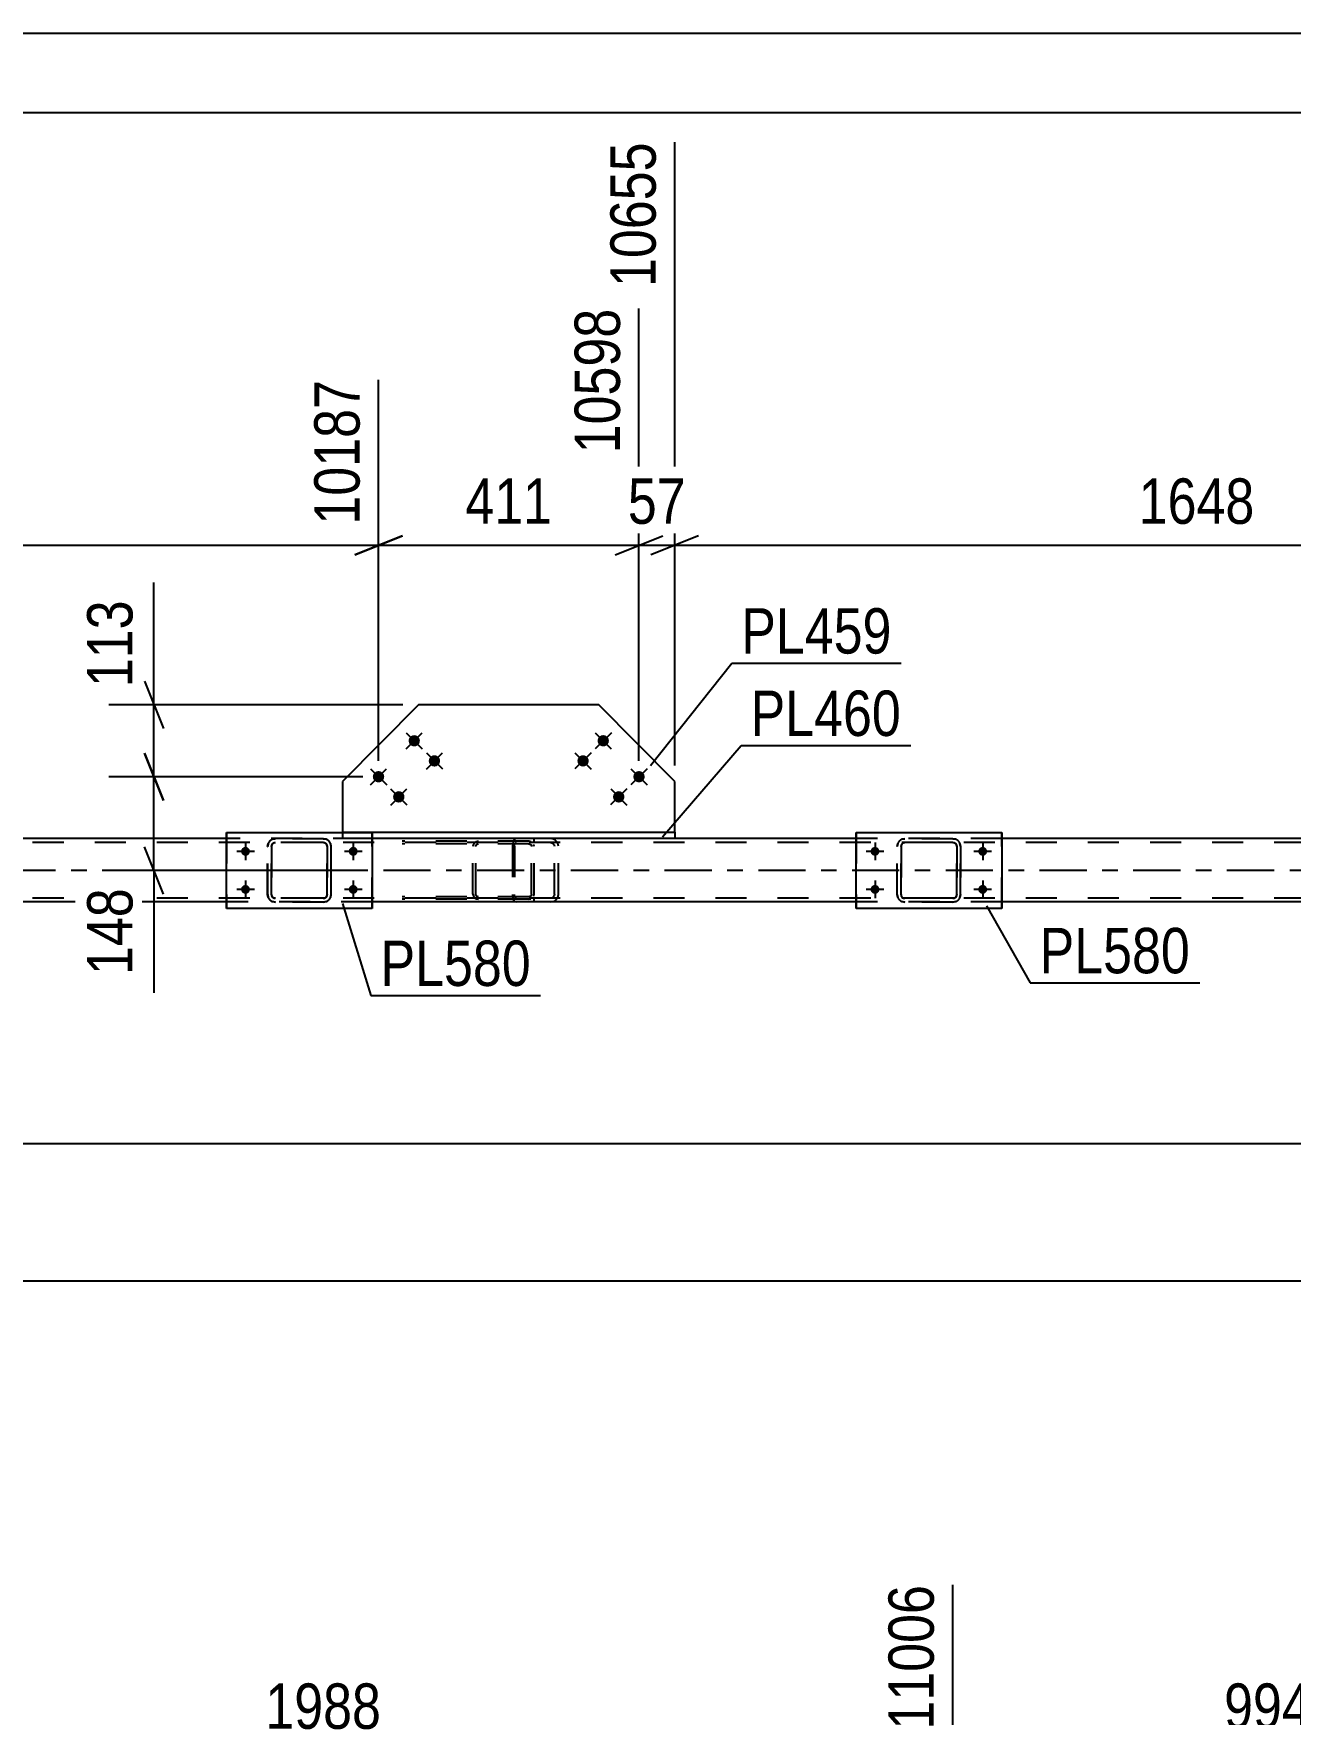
# Model space of a CAD drawing. Header units: millimetres. Extents: x 0 to 841, y 0 to 594.
# Drawn here: x 445 to 524.3, y 487.9 to 594 of the extents above; entities that cross this region are included whole.
import ezdxf

# ---------------------------------------------------------------- set-up
doc = ezdxf.new("R2010")
doc.units = ezdxf.units.MM
doc.linetypes.add('DXK_LINE_DOT2', pattern=[3.9198, 1.9599, -1.9599])
doc.linetypes.add('DXK_LINE_DOT3', pattern=[5.9187, 2.979, -0.9799, 0.9799, -0.9799])
doc.styles.add('Arial Narrow', font='ARIALN.TTF', dxfattribs={"height": 0.2})

# ---------------------------------------------------------------- blocks, each defined once
blk = doc.blocks.new('Unknown-570349097-1114 - 28277')
at = {"color": 5, "linetype": 'Continuous'}
for p, q in [((841, 594), (0, 594)), ((836, 589), (5, 589))]:
    blk.add_line(p, q, dxfattribs=at)
blk = doc.blocks.new('Bolt-570349097-2300 - 2282')
at = {"linetype": 'Continuous'}
for points in [[(458.06, 542.38), (458.06, 542.44), (458.08, 542.5), (458.11, 542.55), (458.15, 542.59), (458.2, 542.63), (458.25, 542.65), (458.31, 542.66), (458.36, 542.66), (458.42, 542.65), (458.48, 542.63), (458.52, 542.59), (458.56, 542.55), (458.59, 542.5), (458.61, 542.44), (458.62, 542.38), (458.61, 542.33), (458.59, 542.27), (458.56, 542.22), (458.52, 542.18), (458.48, 542.14), (458.42, 542.12), (458.36, 542.11), (458.31, 542.11), (458.25, 542.12), (458.2, 542.14), (458.15, 542.18), (458.11, 542.22), (458.08, 542.27), (458.06, 542.33)], [(464.86, 542.38), (464.86, 542.44), (464.88, 542.5), (464.91, 542.55), (464.95, 542.59), (465, 542.63), (465.05, 542.65), (465.11, 542.66), (465.16, 542.66), (465.22, 542.65), (465.28, 542.63), (465.32, 542.59), (465.36, 542.55), (465.39, 542.5), (465.41, 542.44), (465.42, 542.38), (465.41, 542.33), (465.39, 542.27), (465.36, 542.22), (465.32, 542.18), (465.28, 542.14), (465.22, 542.12), (465.16, 542.11), (465.11, 542.11), (465.05, 542.12), (465, 542.14), (464.95, 542.18), (464.91, 542.22), (464.88, 542.27), (464.86, 542.33)], [(458.06, 539.98), (458.06, 540.04), (458.08, 540.1), (458.11, 540.15), (458.15, 540.19), (458.2, 540.23), (458.25, 540.25), (458.31, 540.26), (458.36, 540.26), (458.42, 540.25), (458.48, 540.23), (458.52, 540.19), (458.56, 540.15), (458.59, 540.1), (458.61, 540.04), (458.62, 539.98), (458.61, 539.93), (458.59, 539.87), (458.56, 539.82), (458.52, 539.78), (458.48, 539.74), (458.42, 539.72), (458.36, 539.71), (458.31, 539.71), (458.25, 539.72), (458.2, 539.74), (458.15, 539.78), (458.11, 539.82), (458.08, 539.87), (458.06, 539.93)], [(464.86, 539.98), (464.86, 540.04), (464.88, 540.1), (464.91, 540.15), (464.95, 540.19), (465, 540.23), (465.05, 540.25), (465.11, 540.26), (465.16, 540.26), (465.22, 540.25), (465.28, 540.23), (465.32, 540.19), (465.36, 540.15), (465.39, 540.1), (465.41, 540.04), (465.42, 539.98), (465.41, 539.93), (465.39, 539.87), (465.36, 539.82), (465.32, 539.78), (465.28, 539.74), (465.22, 539.72), (465.16, 539.71), (465.11, 539.71), (465.05, 539.72), (465, 539.74), (464.95, 539.78), (464.91, 539.82), (464.88, 539.87), (464.86, 539.93)]]:
    blk.add_hatch(color=1, dxfattribs=at).paths.add_polyline_path(points)
at = {"color": 1, "linetype": 'Continuous'}
for p, q in [((458.9, 542.38), (457.78, 542.38)), ((458.34, 542.94), (458.34, 541.82)), ((465.7, 542.38), (464.58, 542.38)), ((465.14, 542.94), (465.14, 541.82)), ((458.34, 540.54), (458.34, 539.42)), ((465.14, 540.54), (465.14, 539.42)), ((458.9, 539.98), (457.78, 539.98)), ((465.7, 539.98), (464.58, 539.98))]:
    blk.add_line(p, q, dxfattribs=at)
blk = doc.blocks.new('Part-570349097-2371 - 2282')
at = {"color": 2, "linetype": 'Continuous'}
for p, q in [((469.27, 551.63), (464.47, 546.8)), ((480.65, 551.63), (469.27, 551.63)), ((485.44, 546.8), (480.65, 551.63)), ((464.47, 546.8), (464.47, 543.59)), ((485.44, 543.59), (485.44, 546.8))]:
    blk.add_line(p, q, dxfattribs=at)
at = {"color": 7, "linetype": 'DXK_LINE_DOT2'}
blk.add_line((464.47, 543.59), (485.44, 543.59), dxfattribs=at)
blk = doc.blocks.new('Bolt-570349097-2315 - 2282')
at = {"linetype": 'Continuous'}
for points in [[(481.18, 549.11, -1), (480.67, 549.62, -1)], [(479.9, 547.84, -1), (479.4, 548.35, -1)], [(483.44, 546.84, -1), (482.93, 547.35, -1)], [(482.16, 545.57, -1), (481.65, 546.08, -1)]]:
    blk.add_hatch(color=1, dxfattribs=at).paths.add_polyline_path(points)
at = {"color": 1, "linetype": 'Continuous'}
for p, q in [((481.44, 549.87), (480.42, 548.86)), ((480.42, 549.87), (481.43, 548.85)), ((479.14, 548.61), (480.16, 547.58)), ((480.16, 548.6), (479.14, 547.59)), ((483.69, 547.6), (482.67, 546.59)), ((482.67, 547.6), (483.69, 546.58)), ((482.42, 546.33), (481.39, 545.32)), ((481.4, 546.34), (482.41, 545.31))]:
    blk.add_line(p, q, dxfattribs=at)
blk = doc.blocks.new('Bolt-570349097-2316 - 2282')
at = {"linetype": 'Continuous'}
for points in [[(497.81, 542.38), (497.81, 542.44), (497.83, 542.5), (497.86, 542.55), (497.9, 542.59), (497.95, 542.63), (498, 542.65), (498.06, 542.66), (498.12, 542.66), (498.17, 542.65), (498.23, 542.63), (498.27, 542.59), (498.31, 542.55), (498.34, 542.5), (498.36, 542.44), (498.37, 542.38), (498.36, 542.33), (498.34, 542.27), (498.31, 542.22), (498.27, 542.18), (498.23, 542.14), (498.17, 542.12), (498.12, 542.11), (498.06, 542.11), (498, 542.12), (497.95, 542.14), (497.9, 542.18), (497.86, 542.22), (497.83, 542.27), (497.81, 542.33)], [(504.61, 542.38), (504.61, 542.44), (504.63, 542.5), (504.66, 542.55), (504.7, 542.59), (504.75, 542.63), (504.8, 542.65), (504.86, 542.66), (504.92, 542.66), (504.97, 542.65), (505.03, 542.63), (505.07, 542.59), (505.11, 542.55), (505.14, 542.5), (505.16, 542.44), (505.17, 542.38), (505.16, 542.33), (505.14, 542.27), (505.11, 542.22), (505.07, 542.18), (505.03, 542.14), (504.97, 542.12), (504.92, 542.11), (504.86, 542.11), (504.8, 542.12), (504.75, 542.14), (504.7, 542.18), (504.66, 542.22), (504.63, 542.27), (504.61, 542.33)], [(497.81, 539.98), (497.81, 540.04), (497.83, 540.1), (497.86, 540.15), (497.9, 540.19), (497.95, 540.23), (498, 540.25), (498.06, 540.26), (498.12, 540.26), (498.17, 540.25), (498.23, 540.23), (498.27, 540.19), (498.31, 540.15), (498.34, 540.1), (498.36, 540.04), (498.37, 539.98), (498.36, 539.93), (498.34, 539.87), (498.31, 539.82), (498.27, 539.78), (498.23, 539.74), (498.17, 539.72), (498.12, 539.71), (498.06, 539.71), (498, 539.72), (497.95, 539.74), (497.9, 539.78), (497.86, 539.82), (497.83, 539.87), (497.81, 539.93)], [(504.61, 539.98), (504.61, 540.04), (504.63, 540.1), (504.66, 540.15), (504.7, 540.19), (504.75, 540.23), (504.8, 540.25), (504.86, 540.26), (504.92, 540.26), (504.97, 540.25), (505.03, 540.23), (505.07, 540.19), (505.11, 540.15), (505.14, 540.1), (505.16, 540.04), (505.17, 539.98), (505.16, 539.93), (505.14, 539.87), (505.11, 539.82), (505.07, 539.78), (505.03, 539.74), (504.97, 539.72), (504.92, 539.71), (504.86, 539.71), (504.8, 539.72), (504.75, 539.74), (504.7, 539.78), (504.66, 539.82), (504.63, 539.87), (504.61, 539.93)]]:
    blk.add_hatch(color=1, dxfattribs=at).paths.add_polyline_path(points)
at = {"color": 1, "linetype": 'Continuous'}
for p, q in [((498.65, 542.38), (497.53, 542.38)), ((498.09, 542.94), (498.09, 541.82)), ((505.45, 542.38), (504.33, 542.38)), ((504.89, 542.94), (504.89, 541.82)), ((498.09, 540.54), (498.09, 539.42)), ((504.89, 540.54), (504.89, 539.42)), ((498.65, 539.98), (497.53, 539.98)), ((505.45, 539.98), (504.33, 539.98))]:
    blk.add_line(p, q, dxfattribs=at)
blk = doc.blocks.new('Bolt-570349097-2317 - 2282')
at = {"linetype": 'Continuous'}
for points in [[(469.24, 549.62, -1), (468.74, 549.11, -1)], [(466.99, 547.35, -1), (466.48, 546.84, -1)], [(470.52, 548.35, -1), (470.01, 547.84, -1)], [(468.27, 546.08, -1), (467.76, 545.57, -1)]]:
    blk.add_hatch(color=1, dxfattribs=at).paths.add_polyline_path(points)
at = {"color": 1, "linetype": 'Continuous'}
for p, q in [((468.48, 549.87), (469.5, 548.86)), ((468.48, 548.85), (469.5, 549.87)), ((469.76, 547.58), (470.78, 548.61)), ((469.76, 548.6), (470.78, 547.59)), ((466.23, 547.6), (467.25, 546.59)), ((466.23, 546.58), (467.24, 547.6)), ((467.5, 546.33), (468.52, 545.32)), ((467.51, 545.31), (468.52, 546.34))]:
    blk.add_line(p, q, dxfattribs=at)
blk = doc.blocks.new('Part-570349097-2405 - 2282')
at = {"color": 7, "linetype": 'DXK_LINE_DOT2'}
for p, q in [((475.45, 543.19), (475.35, 543.15)), ((482.12, 543.19), (475.45, 543.19)), ((476.57, 542.95), (476.57, 543.19)), ((477.78, 543.15), (477.59, 543.19)), ((475.21, 542.89), (475.19, 542.71)), ((475.19, 542.71), (475.19, 539.67)), ((475.26, 543.05), (475.21, 542.89)), ((475.35, 543.15), (475.26, 543.05)), ((475.32, 542.71), (475.33, 542.8)), ((475.32, 542.71), (475.32, 539.67)), ((475.33, 542.8), (475.36, 542.88)), ((475.36, 542.88), (475.4, 542.93)), ((475.4, 542.93), (475.45, 542.95)), ((482.12, 542.95), (475.45, 542.95)), ((477.59, 542.95), (477.68, 542.93)), ((477.68, 542.93), (477.77, 542.88)), ((477.77, 542.88), (477.82, 542.8)), ((477.82, 542.8), (477.84, 542.71)), ((477.84, 539.67), (477.84, 542.71)), ((478.09, 542.71), (478.05, 542.89)), ((478.09, 539.67), (478.09, 542.71)), ((475.19, 539.67), (475.21, 539.48)), ((475.21, 539.48), (475.26, 539.33)), ((475.26, 539.33), (475.35, 539.22)), ((475.33, 539.57), (475.32, 539.67)), ((475.36, 539.5), (475.33, 539.57)), ((475.35, 539.22), (475.45, 539.19)), ((475.4, 539.44), (475.36, 539.5)), ((475.45, 539.43), (475.4, 539.44)), ((482.12, 539.43), (475.45, 539.43)), ((482.12, 539.19), (475.45, 539.19)), ((476.57, 539.19), (476.57, 539.43)), ((477.68, 539.44), (477.59, 539.43)), ((477.59, 539.19), (477.78, 539.22)), ((477.77, 539.5), (477.68, 539.44)), ((477.82, 539.57), (477.77, 539.5)), ((477.84, 539.67), (477.82, 539.57)), ((478.05, 539.48), (478.09, 539.67))]:
    blk.add_line(p, q, dxfattribs=at)
for centre, start, end in [((477.6, 542.69), 23.9472, 68.8973), ((477.6, 539.68), 291.1027, 336.0528)]:
    blk.add_arc(centre, 0.493, start, end, dxfattribs=at)
blk = doc.blocks.new('Part-570349097-2451 - 2282')
at = {"color": 2, "linetype": 'Continuous'}
for p, q in [((496.89, 538.78), (496.89, 543.58)), ((496.89, 543.58), (496.89, 543.58)), ((496.89, 543.58), (506.09, 543.58)), ((506.09, 543.58), (506.09, 538.78)), ((496.89, 538.78), (496.89, 538.78)), ((506.09, 538.78), (496.89, 538.78))]:
    blk.add_line(p, q, dxfattribs=at)
at = {"color": 7, "linetype": 'DXK_LINE_DOT2'}
for p, q in [((496.89, 543.58), (496.89, 538.78)), ((496.89, 543.58), (496.89, 543.58)), ((506.09, 538.78), (506.09, 543.58)), ((496.89, 538.78), (496.89, 538.78))]:
    blk.add_line(p, q, dxfattribs=at)
blk = doc.blocks.new('Part-570349097-2452 - 2282')
at = {"color": 7, "linetype": 'DXK_LINE_DOT2'}
for p, q in [((499.78, 543.15), (499.97, 543.18)), ((499.97, 543.18), (499.78, 543.15)), ((503.01, 543.18), (499.97, 543.18)), ((503.01, 543.18), (503.19, 543.15)), ((503.19, 543.15), (503.01, 543.18)), ((499.49, 542.7), (499.52, 542.89)), ((499.52, 542.89), (499.49, 542.7)), ((499.49, 539.66), (499.49, 542.7)), ((499.49, 542.7), (499.49, 542.7)), ((499.49, 539.66), (499.49, 542.7)), ((499.73, 542.7), (499.75, 542.8)), ((499.74, 542.8), (499.73, 542.7)), ((499.73, 539.66), (499.73, 542.7)), ((499.73, 542.7), (499.73, 542.7)), ((499.73, 542.7), (499.73, 539.66)), ((499.8, 542.87), (499.74, 542.8)), ((499.75, 542.8), (499.8, 542.87)), ((499.8, 542.87), (499.88, 542.93)), ((499.87, 542.93), (499.8, 542.87)), ((499.97, 542.94), (499.87, 542.93)), ((499.88, 542.93), (499.97, 542.94)), ((503.01, 542.94), (499.97, 542.94)), ((503.01, 542.94), (503.1, 542.93)), ((503.1, 542.93), (503.01, 542.94)), ((503.1, 542.93), (503.18, 542.87)), ((503.18, 542.87), (503.1, 542.93)), ((503.18, 542.87), (503.23, 542.8)), ((503.23, 542.8), (503.18, 542.87)), ((503.23, 542.8), (503.25, 542.7)), ((503.25, 542.7), (503.23, 542.8)), ((503.25, 539.66), (503.25, 542.7)), ((503.25, 542.7), (503.25, 542.7)), ((503.25, 542.7), (503.25, 539.66)), ((503.45, 542.89), (503.49, 542.7)), ((503.49, 542.7), (503.45, 542.89)), ((503.49, 539.66), (503.49, 542.7)), ((503.49, 542.7), (503.49, 542.7)), ((503.49, 542.7), (503.49, 539.66)), ((499.49, 539.66), (499.49, 539.66)), ((499.52, 539.48), (499.49, 539.66)), ((499.49, 539.66), (499.52, 539.48)), ((499.73, 539.66), (499.73, 539.66)), ((499.75, 539.57), (499.73, 539.66)), ((499.73, 539.66), (499.74, 539.57)), ((499.74, 539.57), (499.8, 539.49)), ((499.8, 539.49), (499.75, 539.57)), ((499.97, 539.18), (499.78, 539.22)), ((499.78, 539.22), (499.97, 539.18)), ((499.88, 539.44), (499.8, 539.49)), ((499.8, 539.49), (499.87, 539.44)), ((499.87, 539.44), (499.97, 539.42)), ((499.97, 539.42), (499.88, 539.44)), ((503.01, 539.42), (499.97, 539.42)), ((503.01, 539.18), (499.97, 539.18)), ((503.1, 539.44), (503.01, 539.42)), ((503.01, 539.42), (503.1, 539.44)), ((503.19, 539.22), (503.01, 539.18)), ((503.01, 539.18), (503.19, 539.22)), ((503.18, 539.49), (503.1, 539.44)), ((503.1, 539.44), (503.18, 539.49)), ((503.23, 539.57), (503.18, 539.49)), ((503.18, 539.49), (503.23, 539.57)), ((503.25, 539.66), (503.23, 539.57)), ((503.23, 539.57), (503.25, 539.66)), ((503.25, 539.66), (503.25, 539.66)), ((503.49, 539.66), (503.45, 539.48)), ((503.45, 539.48), (503.49, 539.66)), ((503.49, 539.66), (503.49, 539.66))]:
    blk.add_line(p, q, dxfattribs=at)
at = {"color": 7, "linetype": 'DXK_LINE_DOT3'}
blk.add_line((501.49, 541.18), (501.48, 541.18), dxfattribs=at)
at = {"color": 7, "linetype": 'DXK_LINE_DOT2'}
for centre, start, end in [((499.97, 542.7), 112.5, 157.5), ((499.97, 542.7), 112.5, 157.5), ((503.01, 542.7), 22.5, 67.5), ((503.01, 542.7), 22.5, 67.5), ((499.97, 539.66), 202.5, 247.5), ((499.97, 539.66), 202.5, 247.5), ((503.01, 539.66), 292.5, 337.5), ((503.01, 539.66), 292.5, 337.5)]:
    blk.add_arc(centre, 0.48, start, end, dxfattribs=at)
blk = doc.blocks.new('Part-570349097-2503 - 2282')
at = {"color": 2, "linetype": 'Continuous'}
for p, q in [((457.14, 538.78), (457.14, 543.58)), ((457.14, 543.58), (457.14, 543.58)), ((457.14, 543.58), (466.34, 543.58)), ((466.34, 543.58), (466.34, 538.78)), ((457.14, 538.78), (457.14, 538.78)), ((466.34, 538.78), (457.14, 538.78))]:
    blk.add_line(p, q, dxfattribs=at)
at = {"color": 7, "linetype": 'DXK_LINE_DOT2'}
for p, q in [((457.14, 543.58), (457.14, 538.78)), ((457.14, 543.58), (457.14, 543.58)), ((466.34, 538.78), (466.34, 543.58)), ((457.14, 538.78), (457.14, 538.78))]:
    blk.add_line(p, q, dxfattribs=at)
blk = doc.blocks.new('Part-570349097-2539 - 2282')
at = {"color": 2, "linetype": 'Continuous'}
for p, q in [((464.47, 543.59), (464.47, 543.58)), ((464.47, 543.59), (485.44, 543.59)), ((485.44, 543.19), (466.34, 543.19)), ((485.44, 543.59), (485.44, 543.19))]:
    blk.add_line(p, q, dxfattribs=at)
at = {"color": 7, "linetype": 'DXK_LINE_DOT2'}
for p in [(464.47, 543.58), (466.34, 543.19)]:
    blk.add_line(p, (464.47, 543.19), dxfattribs=at)
blk = doc.blocks.new('Part-570349097-2571 - 2282')
at = {"color": 7, "linetype": 'DXK_LINE_DOT2'}
for p, q in [((460.03, 543.15), (460.21, 543.18)), ((460.22, 543.18), (460.03, 543.15)), ((463.26, 543.18), (460.21, 543.18)), ((463.25, 543.18), (463.44, 543.15)), ((463.44, 543.15), (463.26, 543.18)), ((459.73, 542.7), (459.77, 542.89)), ((459.73, 542.7), (459.74, 542.7)), ((459.73, 539.66), (459.73, 542.7)), ((459.77, 542.89), (459.74, 542.7)), ((459.74, 539.66), (459.74, 542.7)), ((459.99, 542.8), (459.97, 542.7)), ((459.98, 542.7), (459.97, 542.7)), ((459.97, 542.7), (459.97, 539.66)), ((459.98, 542.7), (459.99, 542.8)), ((459.98, 539.66), (459.98, 542.7)), ((459.99, 542.8), (460.05, 542.87)), ((460.04, 542.87), (459.99, 542.8)), ((460.12, 542.93), (460.04, 542.87)), ((460.05, 542.87), (460.12, 542.93)), ((460.12, 542.93), (460.22, 542.94)), ((460.21, 542.94), (460.12, 542.93)), ((463.26, 542.94), (460.21, 542.94)), ((463.35, 542.93), (463.25, 542.94)), ((463.26, 542.94), (463.35, 542.93)), ((463.35, 542.93), (463.43, 542.87)), ((463.42, 542.87), (463.35, 542.93)), ((463.48, 542.8), (463.42, 542.87)), ((463.43, 542.87), (463.48, 542.8)), ((463.48, 542.8), (463.5, 542.7)), ((463.49, 542.7), (463.48, 542.8)), ((463.5, 542.7), (463.49, 542.7)), ((463.49, 542.7), (463.49, 539.66)), ((463.5, 539.66), (463.5, 542.7)), ((463.7, 542.89), (463.73, 542.7)), ((463.74, 542.7), (463.7, 542.89)), ((463.74, 542.7), (463.73, 542.7)), ((463.73, 542.7), (463.73, 539.66)), ((463.74, 539.66), (463.74, 542.7)), ((459.74, 539.66), (459.73, 539.66)), ((459.77, 539.48), (459.73, 539.66)), ((459.74, 539.66), (459.77, 539.48)), ((459.97, 539.66), (459.98, 539.66)), ((459.97, 539.66), (459.99, 539.57)), ((459.99, 539.57), (459.98, 539.66)), ((460.05, 539.49), (459.99, 539.57)), ((459.99, 539.57), (460.04, 539.49)), ((460.21, 539.18), (460.03, 539.22)), ((460.03, 539.22), (460.22, 539.18)), ((460.04, 539.49), (460.12, 539.44)), ((460.12, 539.44), (460.05, 539.49)), ((460.22, 539.42), (460.12, 539.44)), ((460.12, 539.44), (460.21, 539.42)), ((463.26, 539.42), (460.21, 539.42)), ((463.26, 539.18), (460.21, 539.18)), ((463.25, 539.42), (463.35, 539.44)), ((463.44, 539.22), (463.25, 539.18)), ((463.35, 539.44), (463.26, 539.42)), ((463.26, 539.18), (463.44, 539.22)), ((463.43, 539.49), (463.35, 539.44)), ((463.35, 539.44), (463.42, 539.49)), ((463.42, 539.49), (463.48, 539.57)), ((463.48, 539.57), (463.43, 539.49)), ((463.5, 539.66), (463.48, 539.57)), ((463.48, 539.57), (463.49, 539.66)), ((463.49, 539.66), (463.5, 539.66)), ((463.73, 539.66), (463.7, 539.48)), ((463.7, 539.48), (463.74, 539.66)), ((463.73, 539.66), (463.74, 539.66))]:
    blk.add_line(p, q, dxfattribs=at)
at = {"color": 7, "linetype": 'DXK_LINE_DOT3'}
blk.add_line((461.74, 541.18), (461.73, 541.18), dxfattribs=at)
at = {"color": 7, "linetype": 'DXK_LINE_DOT2'}
for centre, start, end in [((460.21, 542.7), 112.5, 157.5), ((460.22, 542.7), 112.5, 157.5), ((463.25, 542.7), 22.5, 67.5), ((463.26, 542.7), 22.5, 67.5), ((460.21, 539.66), 202.5, 247.5), ((460.22, 539.66), 202.5, 247.5), ((463.25, 539.66), 292.5, 337.5), ((463.26, 539.66), 292.5, 337.5)]:
    blk.add_arc(centre, 0.48, start, end, dxfattribs=at)
blk = doc.blocks.new('Part-570349097-2594 - 2282')
at = {"color": 2, "linetype": 'Continuous'}
for p, q in [((457.14, 543.19), (426.58, 543.19)), ((496.89, 543.19), (485.44, 543.19)), ((536.64, 543.19), (506.09, 543.19)), ((457.14, 539.19), (426.58, 539.19)), ((496.89, 539.19), (466.34, 539.19)), ((536.64, 539.19), (506.09, 539.19))]:
    blk.add_line(p, q, dxfattribs=at)
at = {"color": 7, "linetype": 'DXK_LINE_DOT2'}
for p, q in [((485.44, 543.19), (457.14, 543.19)), ((506.09, 543.19), (496.89, 543.19)), ((752.6, 542.95), (76.41, 542.95)), ((752.6, 539.43), (76.41, 539.43)), ((466.34, 539.19), (457.14, 539.19)), ((506.09, 539.19), (496.89, 539.19))]:
    blk.add_line(p, q, dxfattribs=at)
at = {"color": 7, "linetype": 'DXK_LINE_DOT3'}
blk.add_line((76.41, 541.19), (752.6, 541.19), dxfattribs=at)
blk = doc.blocks.new('Part-570349097-2600 - 2282')
at = {"color": 7, "linetype": 'DXK_LINE_DOT2'}
for p, q in [((476.23, 543.02), (468.22, 543.02)), ((476.23, 542.86), (468.22, 542.86)), ((472.72, 542.8), (472.7, 542.7)), ((472.7, 539.68), (472.7, 542.7)), ((472.73, 542.82), (472.72, 542.8)), ((472.87, 542.7), (472.88, 542.76)), ((472.87, 539.68), (472.87, 542.7)), ((472.88, 542.76), (472.92, 542.81)), ((473.04, 543.02), (472.91, 542.99)), ((472.92, 542.81), (472.97, 542.84)), ((472.97, 542.84), (473.04, 542.86)), ((476.36, 542.99), (476.23, 543.02)), ((476.23, 542.86), (476.3, 542.84)), ((476.3, 542.84), (476.35, 542.81)), ((476.35, 542.81), (476.39, 542.76)), ((476.39, 542.76), (476.4, 542.7)), ((476.4, 539.68), (476.4, 542.7)), ((476.55, 542.8), (476.54, 542.82)), ((476.57, 542.7), (476.55, 542.8)), ((476.57, 539.68), (476.57, 542.7)), ((476.23, 539.52), (468.22, 539.52)), ((476.23, 539.36), (468.22, 539.36)), ((472.7, 539.68), (472.73, 539.55)), ((472.88, 539.61), (472.87, 539.68)), ((472.92, 539.56), (472.88, 539.61)), ((472.91, 539.38), (473.04, 539.36)), ((472.97, 539.53), (472.92, 539.56)), ((473.04, 539.52), (472.97, 539.53)), ((476.3, 539.53), (476.23, 539.52)), ((476.23, 539.36), (476.36, 539.38)), ((476.35, 539.56), (476.3, 539.53)), ((476.39, 539.61), (476.35, 539.56)), ((476.4, 539.68), (476.39, 539.61)), ((476.54, 539.55), (476.57, 539.68))]:
    blk.add_line(p, q, dxfattribs=at)
for centre, start, end in [((473.03, 542.68), 110.9291, 155.8657), ((473.03, 539.69), 204.1343, 249.0709)]:
    blk.add_arc(centre, 0.33, start, end, dxfattribs=at)
blk = doc.blocks.new('StraightDimension-570349097-3339 - 2282')
at = {"color": 7, "linetype": 'Continuous'}
blk.add_line((61.12, 515.28), (783.08, 515.28), dxfattribs=at)
blk = doc.blocks.new('StraightDimension-570349097-28936 - 2282')
at = {"color": 7, "linetype": 'Continuous'}
for p, q in [((451.95, 548.59), (453.15, 545.59)), ((465.74, 547.09), (449.7, 547.09)), ((452.55, 541.18), (452.55, 547.09)), ((453.15, 539.68), (451.95, 542.68)), ((465.74, 541.18), (449.7, 541.18)), ((452.55, 541.18), (452.55, 533.45)), ((452.55, 541.18), (452.55, 533.45))]:
    blk.add_line(p, q, dxfattribs=at)
at = {"color": 0}
blk.add_wipeout([(451.8, 540.66), (447.6, 540.66), (447.6, 533.98), (451.8, 533.98)], dxfattribs=at)
at = {"color": 3, "style": 'Arial Narrow'}
blk.add_text('148', height=2.863, rotation=90.0002, dxfattribs=at).set_placement((451.2, 534.58))
blk = doc.blocks.new('StraightDimension-570349097-19647 - 2282')
at = {"color": 7, "linetype": 'Continuous'}
for p, q in [((483.18, 548.09), (483.18, 576.65)), ((466.74, 548.09), (466.74, 572.15)), ((468.24, 562.31), (465.24, 561.11)), ((481.68, 561.11), (484.68, 562.31)), ((466.74, 561.71), (483.18, 561.71))]:
    blk.add_line(p, q, dxfattribs=at)
at = {"color": 0}
blk.add_wipeout([(478.3, 562.46), (478.3, 566.66), (471.62, 566.66), (471.62, 562.46)], dxfattribs=at)
at = {"color": 3, "style": 'Arial Narrow'}
blk.add_text('411', height=2.863, dxfattribs=at).set_placement((472.22, 563.06))
at = {"color": 0, "linetype": 'Continuous'}
blk.add_wipeout([(482.58, 577.25), (478.38, 577.25), (478.38, 566.91), (482.58, 566.91)], dxfattribs=at)
at = {"color": 3, "linetype": 'Continuous', "style": 'Arial Narrow'}
blk.add_text('10598', height=2.863, rotation=90.0002, dxfattribs=at).set_placement((481.98, 567.51))
blk = doc.blocks.new('StraightDimension-570349097-10145 - 2282')
at = {"color": 7, "linetype": 'Continuous'}
blk.add_line((61.76, 523.94), (782.44, 523.94), dxfattribs=at)
blk = doc.blocks.new('StraightDimension-570349097-28935 - 2282')
at = {"color": 7, "linetype": 'Continuous'}
for p, q in [((452.55, 551.63), (452.55, 559.36)), ((452.55, 551.63), (452.55, 559.36)), ((451.95, 553.13), (453.15, 550.13)), ((468.27, 551.63), (449.7, 551.63)), ((452.55, 547.09), (452.55, 551.63)), ((453.15, 545.59), (451.95, 548.59)), ((465.74, 547.09), (449.7, 547.09))]:
    blk.add_line(p, q, dxfattribs=at)
at = {"color": 0}
blk.add_wipeout([(451.8, 558.84), (447.6, 558.84), (447.6, 552.15), (451.8, 552.15)], dxfattribs=at)
at = {"color": 3, "style": 'Arial Narrow'}
blk.add_text('113', height=2.863, rotation=90.0002, dxfattribs=at).set_placement((451.2, 552.75))
blk = doc.blocks.new('StraightDimension-570349097-19645 - 2282')
at = {"color": 7, "linetype": 'Continuous'}
for p, q in [((485.44, 547.8), (485.44, 587.15)), ((551.34, 548.09), (551.34, 572.15)), ((486.94, 562.31), (483.94, 561.11)), ((549.84, 561.11), (552.84, 562.31)), ((485.44, 561.71), (551.34, 561.71))]:
    blk.add_line(p, q, dxfattribs=at)
at = {"color": 0}
blk.add_wipeout([(522.65, 562.46), (522.65, 566.66), (514.14, 566.66), (514.14, 562.46)], dxfattribs=at)
at = {"color": 3, "style": 'Arial Narrow'}
blk.add_text('1648', height=2.863, dxfattribs=at).set_placement((514.74, 563.06))
at = {"color": 0, "linetype": 'Continuous'}
blk.add_wipeout([(550.74, 572.75), (546.54, 572.75), (546.54, 562.41), (550.74, 562.41)], dxfattribs=at)
at = {"color": 3, "linetype": 'Continuous', "style": 'Arial Narrow'}
blk.add_text('12302', height=2.863, rotation=90.0002, dxfattribs=at).set_placement((550.14, 563.01))
blk = doc.blocks.new('StraightDimension-570349097-19646 - 2282')
at = {"color": 7, "linetype": 'Continuous'}
for p, q in [((485.44, 547.8), (485.44, 587.15)), ((483.18, 548.09), (483.18, 576.65)), ((481.68, 561.11), (484.68, 562.31)), ((486.94, 562.31), (483.94, 561.11)), ((483.18, 561.71), (485.44, 561.71))]:
    blk.add_line(p, q, dxfattribs=at)
at = {"color": 0, "linetype": 'Continuous'}
blk.add_wipeout([(484.84, 587.75), (480.64, 587.75), (480.64, 577.41), (484.84, 577.41)], dxfattribs=at)
at = {"color": 3, "linetype": 'Continuous', "style": 'Arial Narrow'}
blk.add_text('10655', height=2.863, rotation=90.0002, dxfattribs=at).set_placement((484.24, 578.01))
at = {"color": 0}
blk.add_wipeout([(486.74, 562.46), (486.74, 566.66), (481.88, 566.66), (481.88, 562.46)], dxfattribs=at)
at = {"color": 3, "style": 'Arial Narrow'}
blk.add_text('57', height=2.863, dxfattribs=at).set_placement((482.48, 563.06))
blk = doc.blocks.new('StraightDimension-570349097-19648 - 2282')
at = {"color": 7, "linetype": 'Continuous'}
for p, q in [((400.84, 547.8), (400.84, 583.52)), ((466.74, 548.09), (466.74, 572.15)), ((402.34, 562.31), (399.34, 561.11)), ((465.24, 561.11), (468.24, 562.31)), ((400.84, 561.71), (466.74, 561.71))]:
    blk.add_line(p, q, dxfattribs=at)
at = {"color": 0}
blk.add_wipeout([(438.04, 562.46), (438.04, 566.66), (429.53, 566.66), (429.53, 562.46)], dxfattribs=at)
at = {"color": 3, "style": 'Arial Narrow'}
blk.add_text('1648', height=2.863, dxfattribs=at).set_placement((430.13, 563.06))
at = {"color": 0, "linetype": 'Continuous'}
blk.add_wipeout([(466.14, 572.75), (461.94, 572.75), (461.94, 562.41), (466.14, 562.41)], dxfattribs=at)
at = {"color": 3, "linetype": 'Continuous', "style": 'Arial Narrow'}
blk.add_text('10187', height=2.863, rotation=90.0002, dxfattribs=at).set_placement((465.54, 563.01))
blk = doc.blocks.new('StraightDimension-570349097-21208 - 5549')
at = {"color": 7, "linetype": 'Continuous'}
for p, q in [((503, 459.91), (503, 496.09)), ((542.75, 452.91), (542.75, 496.09)), ((504.5, 486.25), (501.5, 485.05)), ((541.25, 485.05), (544.25, 486.25)), ((503, 485.65), (542.75, 485.65))]:
    blk.add_line(p, q, dxfattribs=at)
at = {"color": 0}
blk.add_wipeout([(526.22, 486.4), (526.22, 490.6), (519.53, 490.6), (519.53, 486.4)], dxfattribs=at)
at = {"color": 3, "style": 'Arial Narrow'}
blk.add_text('994', height=2.863, dxfattribs=at).set_placement((520.13, 487))
at = {"color": 0, "linetype": 'Continuous'}
blk.add_wipeout([(542.15, 496.69), (537.95, 496.69), (537.95, 486.35), (542.15, 486.35)], dxfattribs=at)
at = {"color": 3, "linetype": 'Continuous', "style": 'Arial Narrow'}
blk.add_text('12000', height=2.863, rotation=90.0002, dxfattribs=at).set_placement((541.55, 486.95))
blk = doc.blocks.new('StraightDimension-570349097-21209 - 5549')
at = {"color": 7, "linetype": 'Continuous'}
for p, q in [((503, 459.91), (503, 496.09)), ((423.5, 452.91), (423.5, 494.26)), ((425, 486.25), (422, 485.05)), ((501.5, 485.05), (504.5, 486.25)), ((423.5, 485.65), (503, 485.65))]:
    blk.add_line(p, q, dxfattribs=at)
at = {"color": 0}
blk.add_wipeout([(467.51, 486.4), (467.51, 490.6), (458.99, 490.6), (458.99, 486.4)], dxfattribs=at)
at = {"color": 3, "style": 'Arial Narrow'}
blk.add_text('1988', height=2.863, dxfattribs=at).set_placement((459.59, 487))
at = {"color": 0, "linetype": 'Continuous'}
blk.add_wipeout([(502.4, 496.69), (498.2, 496.69), (498.2, 486.35), (502.4, 486.35)], dxfattribs=at)
at = {"color": 3, "linetype": 'Continuous', "style": 'Arial Narrow'}
blk.add_text('11006', height=2.863, rotation=90.0002, dxfattribs=at).set_placement((501.8, 486.95))
blk = doc.blocks.new('Mark-570349097-2367 - 2282')
at = {"color": 30, "linetype": 'Continuous'}
for p, q in [((483.9, 547.81), (489.04, 554.27)), ((489.04, 554.27), (499.74, 554.27))]:
    blk.add_line(p, q, dxfattribs=at)
at = {"color": 0}
blk.add_wipeout([(499.14, 554.87), (499.14, 557.87), (489.64, 557.87), (489.64, 554.87)], dxfattribs=at)
blk.add_wipeout([(499.14, 554.87), (499.14, 557.87), (489.64, 557.87), (489.64, 554.87)], dxfattribs=at)
at = {"color": 3, "style": 'Arial Narrow'}
blk.add_text('PL459', height=2.863, dxfattribs=at).set_placement((489.64, 554.87))
blk = doc.blocks.new('Mark-570349097-2447 - 2282')
at = {"color": 30, "linetype": 'Continuous'}
for p, q in [((505.12, 538.94), (507.88, 534.09)), ((507.88, 534.09), (518.59, 534.09))]:
    blk.add_line(p, q, dxfattribs=at)
at = {"color": 0}
blk.add_wipeout([(517.99, 534.69), (517.99, 537.69), (508.48, 537.69), (508.48, 534.69)], dxfattribs=at)
blk.add_wipeout([(517.99, 534.69), (517.99, 537.69), (508.48, 537.69), (508.48, 534.69)], dxfattribs=at)
at = {"color": 3, "style": 'Arial Narrow'}
blk.add_text('PL580', height=2.863, dxfattribs=at).set_placement((508.48, 534.69))
blk = doc.blocks.new('Mark-570349097-2535 - 2282')
at = {"color": 30, "linetype": 'Continuous'}
for p, q in [((484.66, 543.31), (489.63, 549.07)), ((489.63, 549.07), (500.34, 549.07))]:
    blk.add_line(p, q, dxfattribs=at)
at = {"color": 0}
blk.add_wipeout([(499.74, 549.67), (499.74, 552.67), (490.23, 552.67), (490.23, 549.67)], dxfattribs=at)
blk.add_wipeout([(499.74, 549.67), (499.74, 552.67), (490.23, 552.67), (490.23, 549.67)], dxfattribs=at)
at = {"color": 3, "style": 'Arial Narrow'}
blk.add_text('PL460', height=2.863, dxfattribs=at).set_placement((490.23, 549.67))
blk = doc.blocks.new('Mark-570349097-19593 - 2282')
at = {"color": 30, "linetype": 'Continuous'}
for p, q in [((464.46, 539.09), (466.26, 533.29)), ((466.26, 533.29), (476.96, 533.29))]:
    blk.add_line(p, q, dxfattribs=at)
at = {"color": 0}
blk.add_wipeout([(476.36, 533.89), (476.36, 536.89), (466.86, 536.89), (466.86, 533.89)], dxfattribs=at)
blk.add_wipeout([(476.36, 533.89), (476.36, 536.89), (466.86, 536.89), (466.86, 533.89)], dxfattribs=at)
at = {"color": 3, "style": 'Arial Narrow'}
blk.add_text('PL580', height=2.863, dxfattribs=at).set_placement((466.86, 533.89))

msp = doc.modelspace()

# ---------------------------------------------------------------- block references
for name in ['Unknown-570349097-1114 - 28277', 'Part-570349097-2371 - 2282', 'Bolt-570349097-2317 - 2282', 'Bolt-570349097-2315 - 2282', 'Part-570349097-2594 - 2282', 'Part-570349097-2503 - 2282', 'Part-570349097-2571 - 2282', 'Part-570349097-2539 - 2282', 'Part-570349097-2405 - 2282', 'Part-570349097-2451 - 2282', 'Part-570349097-2452 - 2282', 'Bolt-570349097-2300 - 2282', 'Part-570349097-2600 - 2282', 'Bolt-570349097-2316 - 2282']:
    msp.add_blockref(name, (0, 0))

# ---------------------------------------------------------------- next in the draw order: block references
for name in ['StraightDimension-570349097-3339 - 2282', 'StraightDimension-570349097-21208 - 5549']:
    msp.add_blockref(name, (0, 0))

# ---------------------------------------------------------------- next in the draw order: block references
for name in ['StraightDimension-570349097-28936 - 2282', 'StraightDimension-570349097-21209 - 5549']:
    msp.add_blockref(name, (0, 0))

# ---------------------------------------------------------------- next in the draw order: block references
for name in ['StraightDimension-570349097-19647 - 2282', 'StraightDimension-570349097-10145 - 2282']:
    msp.add_blockref(name, (0, 0))

# ---------------------------------------------------------------- next in the draw order: block references
for name in ['StraightDimension-570349097-19645 - 2282', 'StraightDimension-570349097-28935 - 2282', 'Mark-570349097-19593 - 2282', 'Mark-570349097-2447 - 2282']:
    msp.add_blockref(name, (0, 0))

# ---------------------------------------------------------------- next in the draw order: block references
for name in ['StraightDimension-570349097-19646 - 2282', 'StraightDimension-570349097-19648 - 2282']:
    msp.add_blockref(name, (0, 0))

# ---------------------------------------------------------------- next in the draw order: block references
msp.add_blockref('Mark-570349097-2367 - 2282', (0, 0))

# ---------------------------------------------------------------- next in the draw order: block references
msp.add_blockref('Mark-570349097-2535 - 2282', (0, 0))

doc.saveas('drawing.dxf')
